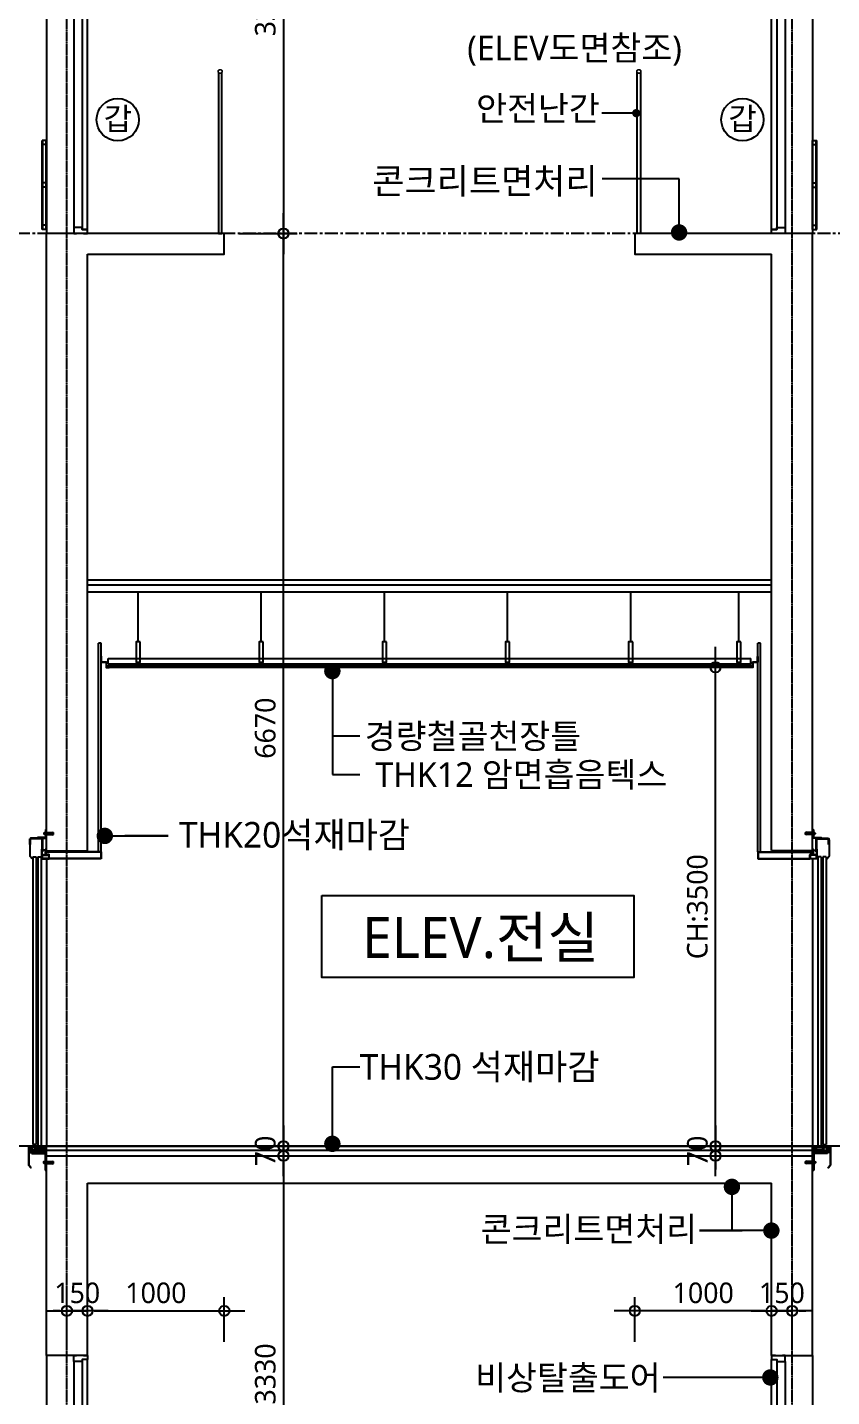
# Model space of a CAD drawing. Header units: millimetres. Extents: x -65167 to 413267, y -17142 to 66587.
# Drawn here: x 396312 to 402189, y 23119 to 33127 of the extents above; entities that cross this region are included whole.
import ezdxf
from ezdxf.enums import TextEntityAlignment as Align

# ---------------------------------------------------------------- set-up
doc = ezdxf.new("R2010")
doc.units = ezdxf.units.MM
doc.header["$LTSCALE"] = 75
doc.header["$MEASUREMENT"] = 0
doc.header["$PDSIZE"] = -10
for name, pattern in [('CEN', [62, 60, -1, 0, -1]), ('CENTER', [2, 1.25, -0.25, 0.25, -0.25]), ('HID', [2.5, 1.5, -1])]:
    doc.linetypes.add(name, pattern=pattern)
doc.layers.get('0').update_dxf_attribs({"linetype": 'CONTINUOUS'})
doc.layers.get('Defpoints').update_dxf_attribs({"color": 171, "linetype": 'CONTINUOUS'})
doc.layers.add('1-골조', color=2, linetype='CONTINUOUS', lineweight=0)
for name, color, linetype in [('A-CORE-ELEV', 5, 'CONTINUOUS'), ('A-DOOR', 4, 'CONTINUOUS'), ('A-ETC', 8, 'CONTINUOUS'), ('A-FIN-6', 6, 'CONTINUOUS'), ('A-SYM', 7, 'CONTINUOUS'), ('CEN', 1, 'CEN'), ('CEN(ST)', 1, 'CENTER'), ('CG-BEAM', 3, 'CONTINUOUS'), ('CON', 2, 'CONTINUOUS'), ('FIN', 8, 'CONTINUOUS'), ('FIN(THK20 화강석)', 5, 'CONTINUOUS'), ('FIN-2', 9, 'CONTINUOUS'), ('NDIM', 7, 'CONTINUOUS'), ('SASAC 도면명', 2, 'CONTINUOUS'), ('TEXT(MIN)', 7, 'CONTINUOUS'), ('TEXT(NOTE小)', 1, 'CONTINUOUS'), ('TEXT(노트)', 7, 'CONTINUOUS'), ('TEXT(실명)', 3, 'CONTINUOUS'), ('XREF', 7, 'CONTINUOUS'), ('하지철물', 5, 'CONTINUOUS')]:
    doc.layers.add(name, color=color, linetype=linetype)
doc.styles.add('CGS', font='cgse', dxfattribs={"bigfont": 'cgs'})
doc.styles.add('나눔바른고딕', font='NanumBarunGothic.ttf')
doc.dimstyles.new('NDIM 1200', dxfattribs={"dimscale": 75, "dimtxt": 3, "dimasz": 1, "dimexe": 2, "dimexo": 2, "dimgap": 1, "dimtad": 1, "dimdec": 0, "dimdsep": 46, "dimtxsty": 'CGS', "dimblk": 'DOT0', "dimcen": 1, "dimdle": 8, "dimclrd": 256, "dimclre": 256, "dimclrt": 256, "dimadec": 0, "dimazin": 0, "dimtfac": 1, "dimtdec": 0, "dimtix": 1, "dimtmove": 2, "dimatfit": 3, "dimldrblk": 'DOT0', "dimfxl": 1, "dimtolj": 1, "dimtzin": 0, "dimlwd": -1, "dimlwe": -1, "dimarcsym": 0})

# ---------------------------------------------------------------- blocks, each defined once
blk = doc.blocks.new('A$C25f2d0dc')
at = {"layer": '1-골조'}
blk.add_line((0, 0), (300, 0), dxfattribs=at)
at = {"layer": 'A-CORE-ELEV', "color": 6, "linetype": 'Continuous'}
for p, q in [((-13, 128), (-14, 129)), ((-14, 128), (-13, 128)), ((-13, 122), (-14, 122)), ((-13, 122), (-14, 121)), ((-13, 128), (-7, 128)), ((-7, 122), (-13, 122)), ((-6, 132), (47, 135)), ((-6, 132), (51, 132)), ((-6, 118), (47, 115)), ((-6, 118), (51, 118)), ((47, 115), (47, 135)), ((51, 118), (51, 132)), ((-120, 78), (-122, 78)), ((-122, 78), (-122, -39)), ((-120, 45), (-120, 86)), ((-120, 78), (-120, -39)), ((-117, 45), (-120, 45)), ((-117, 45), (-117, 86)), ((-31, 90), (-116, 90)), ((-31, 87), (-116, 87)), ((-30, 10), (-32, 10)), ((-32, -45), (-32, 10)), ((-30, -10), (-30, 86)), ((-30, -45), (-30, 10)), ((-10, 2), (-30, 2)), ((-27, -10), (-27, 86)), ((0, 15), (-10, 2)), ((-105, -60), (-121, -41)), ((-104, -59), (-120, -40)), ((-105, -60), (-104, -59)), ((-30, -45), (-32, -45)), ((-27, -10), (-30, -10)), ((-29, -32), (18, -32)), ((-29, -34), (18, -34)), ((-130, -2165), (-130, -2300)), ((-129, -2165), (-129, -2299)), ((-4, -2190), (-129, -2190)), ((-126, -2193), (-126, -2203)), ((-7, -2193), (-126, -2193)), ((-7, -2193), (-7, -2203)), ((-4, -2190), (-4, -2206)), ((0, -2216), (0, -2160)), ((-113, -2319), (-130, -2300)), ((-129, -2206), (-4, -2206)), ((-112, -2318), (-129, -2299)), ((-126, -2203), (-7, -2203)), ((-15, -2276), (-16, -2275)), ((-16, -2277), (-15, -2276)), ((-15, -2283), (-16, -2282)), ((-15, -2283), (-16, -2283)), ((-15, -2276), (-9, -2276)), ((-9, -2283), (-15, -2283)), ((-8, -2272), (47, -2270)), ((-8, -2272), (51, -2272)), ((-8, -2286), (47, -2289)), ((-8, -2286), (51, -2286)), ((47, -2289), (47, -2270)), ((51, -2286), (51, -2272)), ((-113, -2319), (-112, -2318))]:
    blk.add_line(p, q, dxfattribs=at)
at = {"layer": 'A-CORE-ELEV', "color": 4, "linetype": 'Continuous'}
for p, q in [((-99, -45), (-99, -2149)), ((-99, -45), (-74, -45)), ((-74, -45), (-74, -2149)), ((-62, -45), (-62, -2163)), ((-62, -45), (-37, -45)), ((-37, -45), (-37, -2163)), ((-74, -2149), (-99, -2149)), ((-37, -2163), (-62, -2163))]:
    blk.add_line(p, q, dxfattribs=at)
at = {"layer": 'A-CORE-ELEV', "color": 9, "linetype": 'Continuous'}
blk.add_line((0, -60), (0, -2160), dxfattribs=at)
at = {"layer": 'A-CORE-ELEV', "color": 6, "linetype": 'Continuous'}
for points in [[(-65, 90), (0, 90), (0, 155), (-2, 155, 0.414214), (-6, 151), (-6, 100, -0.414214), (-10, 96), (-61, 96, 0.414214), (-65, 92)], [(17, -27, -0.414214), (19, -29), (19, -30), (-6, -30), (-6, 2), (-5, 2, -0.414214), (-3, 0), (-3, -25, 0.414214), (-1, -27)], [(-8, -2220), (-8, -2334, 0.414214), (-2, -2340), (0, -2340), (0, -2206), (-109, -2206), (-109, -2208, 0.414214), (-103, -2214), (-14, -2214, -0.414214)]]:
    blk.add_lwpolyline(points, format="xyb", close=True, dxfattribs=at)
for points in [[(-14, 128), (-18, 128), (-18, 122), (-14, 122)], [(-7, 118), (-13, 118), (-14, 119), (-14, 131), (-13, 132), (-7, 132)], [(-6, 116), (-7, 116), (-7, 134), (-6, 134)], [(-16, -2276), (-20, -2276), (-20, -2283), (-16, -2283)], [(-9, -2286), (-15, -2286), (-16, -2285), (-16, -2273), (-15, -2272), (-9, -2272)], [(-8, -2289), (-9, -2289), (-9, -2270), (-8, -2270)]]:
    blk.add_lwpolyline(points, dxfattribs=at)
for points in [[(18, -58), (-29, -58), (-29, -32), (-20, -32), (-20, -30), (-30, -30), (-30, -60), (20, -60), (20, -30), (10, -30), (10, -32), (18, -32)], [(-106, -2160), (-101, -2160), (-101, -2162), (-95, -2162), (-95, -2160), (-89, -2160), (-89, -2162), (-84, -2162), (-84, -2160), (-78, -2160), (-78, -2162), (-72, -2162), (-72, -2160), (-64, -2160), (-64, -2171), (-33, -2171), (-33, -2160), (-5, -2160), (-5, -2165), (-10, -2165), (-10, -2176), (-5, -2176), (-5, -2185), (-15, -2185), (-15, -2171), (-27, -2171), (-27, -2185), (-82, -2185), (-82, -2176), (-72, -2176), (-72, -2171), (-115, -2171), (-115, -2176), (-105, -2176), (-105, -2185), (-129, -2185), (-129, -2165), (-130, -2165), (-130, -2163), (-128, -2160), (-112, -2160), (-112, -2162), (-106, -2162)]]:
    blk.add_lwpolyline(points, close=True, dxfattribs=at)
blk.add_circle((-3, -2166), 2.5, dxfattribs=at)
for centre, radius, start, end in [((-116, 86), 4, 90, 180), ((-116, 86), 1, 90, 180), ((-31, 86), 4, 0, 90), ((-31, 86), 1, 0, 90), ((-119, -39), 2.5, 180, 220), ((-119, -39), 1, 180, 220), ((-3, -2157), 3.63, 226.3972, 313.6028)]:
    blk.add_arc(centre, radius, start, end, dxfattribs=at)
at = {"layer": 'A-FIN-6'}
for p, q in [((400, -10), (-6, -10)), ((398, -12), (-6, -12)), ((398, -58), (20, -58)), ((400, -60), (20, -60)), ((398, -12), (398, -58)), ((400, -10), (400, -60))]:
    blk.add_line(p, q, dxfattribs=at)
blk = doc.blocks.new('ELEV비상도어1')
at = {"color": 252, "linetype": 'Continuous'}
for p, q in [((162556, 62412), (162556, 63062)), ((162586, 63062), (162556, 63062)), ((162559, 62412), (162559, 63062)), ((162583, 62412), (162583, 63062)), ((162586, 62412), (162586, 63062)), ((162586, 63032), (162556, 63032)), ((162586, 62752), (162556, 62752)), ((162586, 62722), (162556, 62722)), ((162586, 62442), (162556, 62442)), ((162586, 62412), (162556, 62412))]:
    blk.add_line(p, q, dxfattribs=at)
at = {"layer": 'A-DOOR', "color": 8, "linetype": 'Continuous'}
for p, q in [((162586, 64182), (162586, 62382)), ((162786, 64137), (162786, 62412))]:
    blk.add_line(p, q, dxfattribs=at)
at = {"layer": 'A-DOOR', "linetype": 'Continuous'}
for points in [[(162856, 64182), (162886, 64182), (162886, 64152), (162846, 64152), (162846, 64137), (162786, 64137), (162786, 64152), (162786, 64182), (162806, 64182)], [(162856, 62382), (162886, 62382), (162886, 62412), (162846, 62412), (162846, 62427), (162786, 62427), (162786, 62412), (162786, 62382), (162806, 62382)]]:
    blk.add_lwpolyline(points, dxfattribs=at)
blk.add_lwpolyline([(162886, 64152), (162846, 64152), (162846, 62412), (162886, 62412)], close=True, dxfattribs=at)
blk = doc.blocks.new('DOT0')
blk.add_line((-3, 0), (3, 0))
at = {"color": 6}
blk.add_circle((0, 0), 0.75, dxfattribs=at)
blk = doc.blocks.new('*D1406')
at = {"layer": 'Defpoints', "color": 0, "ltscale": 0.4, "transparency": 16777216}
for p in [(400916, 28450), (401341, 28450), (400916, 24950)]:
    blk.add_point(p, dxfattribs=at)
at = {"layer": 'NDIM', "ltscale": 0.4, "transparency": 16777216}
for p, q in [((401016, 28450), (401441, 28450)), ((401341, 25000), (401341, 28400)), ((401016, 24950), (401441, 24950))]:
    blk.add_line(p, q, dxfattribs=at)
at = {"layer": 'NDIM', "ltscale": 0.4, "transparency": 16777216, "xscale": 50, "yscale": 50, "zscale": 50}
for p, rotation in [((401341, 28450), 90), ((401341, 24950), 270)]:
    blk.add_blockref('DOT0', p, dxfattribs=dict(at, rotation=rotation))
at = {"layer": 'NDIM', "ltscale": 0.4, "transparency": 16777216, "insert": (401209, 26700), "char_height": 150, "attachment_point": 5, "rotation": 90, "style": '나눔바른고딕'}
blk.add_mtext('\\A1;CH:3500', dxfattribs=at)
blk = doc.blocks.new('*D1407')
at = {"layer": 'Defpoints', "color": 0, "ltscale": 0.4, "transparency": 16777216}
for p in [(400916, 24950), (400916, 24880), (401341, 24880)]:
    blk.add_point(p, dxfattribs=at)
at = {"layer": 'NDIM', "ltscale": 0.4, "transparency": 16777216}
for p, q in [((401341, 25000), (401341, 25050)), ((401016, 24950), (401441, 24950)), ((401341, 24950), (401341, 24880)), ((401016, 24880), (401441, 24880)), ((401341, 24830), (401341, 24780))]:
    blk.add_line(p, q, dxfattribs=at)
at = {"layer": 'NDIM', "ltscale": 0.4, "transparency": 16777216, "xscale": 50, "yscale": 50, "zscale": 50}
for p, rotation in [((401341, 24950), 270), ((401341, 24880), 90)]:
    blk.add_blockref('DOT0', p, dxfattribs=dict(at, rotation=rotation))
at = {"layer": 'NDIM', "ltscale": 0.4, "transparency": 16777216, "insert": (401209, 24915), "char_height": 150, "attachment_point": 5, "rotation": 90, "style": '나눔바른고딕'}
blk.add_mtext('\\A1;70', dxfattribs=at)
blk = doc.blocks.new('*D1408')
at = {"layer": 'Defpoints', "color": 0, "ltscale": 0.4, "transparency": 16777216}
for p in [(397758, 31620), (398183, 31620), (397758, 24950)]:
    blk.add_point(p, dxfattribs=at)
at = {"layer": 'NDIM', "ltscale": 0.4, "transparency": 16777216}
for p, q in [((397858, 31620), (398283, 31620)), ((398183, 25000), (398183, 31570)), ((397858, 24950), (398283, 24950))]:
    blk.add_line(p, q, dxfattribs=at)
at = {"layer": 'NDIM', "ltscale": 0.4, "transparency": 16777216, "xscale": 50, "yscale": 50, "zscale": 50}
for p, rotation in [((398183, 31620), 90), ((398183, 24950), 270)]:
    blk.add_blockref('DOT0', p, dxfattribs=dict(at, rotation=rotation))
at = {"layer": 'NDIM', "ltscale": 0.4, "transparency": 16777216, "insert": (398051, 28005), "char_height": 150, "attachment_point": 5, "rotation": 90, "style": '나눔바른고딕'}
blk.add_mtext('\\A1;6670', dxfattribs=at)
blk = doc.blocks.new('*D1409')
at = {"layer": 'Defpoints', "color": 0, "ltscale": 0.4, "transparency": 16777216}
for p in [(397758, 24950), (397758, 24880), (398183, 24880)]:
    blk.add_point(p, dxfattribs=at)
at = {"layer": 'NDIM', "ltscale": 0.4, "transparency": 16777216}
for p, q in [((398183, 25000), (398183, 25050)), ((397858, 24950), (398283, 24950)), ((398183, 24950), (398183, 24880)), ((397858, 24880), (398283, 24880)), ((398183, 24830), (398183, 24780))]:
    blk.add_line(p, q, dxfattribs=at)
at = {"layer": 'NDIM', "ltscale": 0.4, "transparency": 16777216, "xscale": 50, "yscale": 50, "zscale": 50}
for p, rotation in [((398183, 24950), 270), ((398183, 24880), 90)]:
    blk.add_blockref('DOT0', p, dxfattribs=dict(at, rotation=rotation))
at = {"layer": 'NDIM', "ltscale": 0.4, "transparency": 16777216, "insert": (398051, 24915), "char_height": 150, "attachment_point": 5, "rotation": 90, "style": '나눔바른고딕'}
blk.add_mtext('\\A1;70', dxfattribs=at)
blk = doc.blocks.new('*D1410')
at = {"layer": 'Defpoints', "color": 0, "ltscale": 0.4, "transparency": 16777216}
for p in [(397758, 34950), (397758, 31620), (398183, 31620)]:
    blk.add_point(p, dxfattribs=at)
at = {"layer": 'NDIM', "ltscale": 0.4, "transparency": 16777216}
for p, q in [((397858, 34950), (398283, 34950)), ((398183, 34900), (398183, 31670)), ((397858, 31620), (398283, 31620))]:
    blk.add_line(p, q, dxfattribs=at)
at = {"layer": 'NDIM', "ltscale": 0.4, "transparency": 16777216, "xscale": 50, "yscale": 50, "zscale": 50}
for p, rotation in [((398183, 34950), 90), ((398183, 31620), 270)]:
    blk.add_blockref('DOT0', p, dxfattribs=dict(at, rotation=rotation))
at = {"layer": 'NDIM', "ltscale": 0.4, "transparency": 16777216, "insert": (398051, 33285), "char_height": 150, "attachment_point": 5, "rotation": 90, "style": '나눔바른고딕'}
blk.add_mtext('\\A1;3330', dxfattribs=at)
blk = doc.blocks.new('*D1427')
at = {"layer": 'Defpoints', "color": 0, "ltscale": 0.4, "transparency": 16777216}
for p in [(397758, 24950, 0), (397758, 21620, 0), (398183, 21620, 0)]:
    blk.add_point(p, dxfattribs=at)
at = {"layer": 'NDIM', "ltscale": 0.4, "transparency": 16777216}
for p, q in [((397858, 24950, 0), (398283, 24950, 0)), ((398183, 24900, 0), (398183, 21670, 0)), ((397858, 21620, 0), (398283, 21620, 0))]:
    blk.add_line(p, q, dxfattribs=at)
at = {"layer": 'NDIM', "ltscale": 0.4, "transparency": 16777216, "xscale": 50, "yscale": 50, "zscale": 50}
for p, rotation in [((398183, 24950, 0), 90), ((398183, 21620, 0), 270)]:
    blk.add_blockref('DOT0', p, dxfattribs=dict(at, rotation=rotation))
at = {"layer": 'NDIM', "ltscale": 0.4, "transparency": 16777216, "insert": (398051, 23285, 0), "char_height": 150, "attachment_point": 5, "rotation": 90, "style": '나눔바른고딕'}
blk.add_mtext('\\A1;3330', dxfattribs=at)
blk = doc.blocks.new('*D1428')
at = {"layer": 'Defpoints', "color": 0, "ltscale": 0.4, "transparency": 16777216}
for p in [(397751, 23746, 0), (396751, 23420, 0), (397751, 23420, 0)]:
    blk.add_point(p, dxfattribs=at)
at = {"layer": 'NDIM', "ltscale": 0.4, "transparency": 16777216}
for p, q in [((396751, 23520, 0), (396751, 23846, 0)), ((397751, 23520, 0), (397751, 23846, 0)), ((396801, 23746, 0), (397701, 23746, 0))]:
    blk.add_line(p, q, dxfattribs=at)
at = {"layer": 'NDIM', "ltscale": 0.4, "transparency": 16777216, "xscale": 50, "yscale": 50, "zscale": 50, "rotation": 180}
blk.add_blockref('DOT0', (396751, 23746, 0), dxfattribs=at)
at = {"layer": 'NDIM', "ltscale": 0.4, "transparency": 16777216, "xscale": 50, "yscale": 50, "zscale": 50}
blk.add_blockref('DOT0', (397751, 23746, 0), dxfattribs=at)
at = {"layer": 'NDIM', "ltscale": 0.4, "transparency": 16777216, "insert": (397251, 23877, 0), "char_height": 150, "attachment_point": 5, "style": '나눔바른고딕'}
blk.add_mtext('\\A1;1000', dxfattribs=at)
blk = doc.blocks.new('*D1429')
at = {"layer": 'Defpoints', "color": 0, "ltscale": 0.4, "transparency": 16777216}
for p in [(396751, 23746, 0), (396601, 23420, 0), (396751, 23420, 0)]:
    blk.add_point(p, dxfattribs=at)
at = {"layer": 'NDIM', "ltscale": 0.4, "transparency": 16777216}
for p, q in [((396601, 23520, 0), (396601, 23846, 0)), ((396751, 23520, 0), (396751, 23846, 0)), ((396551, 23746, 0), (396501, 23746, 0)), ((396601, 23746, 0), (396751, 23746, 0)), ((396801, 23746, 0), (396851, 23746, 0))]:
    blk.add_line(p, q, dxfattribs=at)
at = {"layer": 'NDIM', "ltscale": 0.4, "transparency": 16777216, "xscale": 50, "yscale": 50, "zscale": 50}
blk.add_blockref('DOT0', (396601, 23746, 0), dxfattribs=at)
at = {"layer": 'NDIM', "ltscale": 0.4, "transparency": 16777216, "xscale": 50, "yscale": 50, "zscale": 50, "rotation": 180}
blk.add_blockref('DOT0', (396751, 23746, 0), dxfattribs=at)
at = {"layer": 'NDIM', "ltscale": 0.4, "transparency": 16777216, "insert": (396676, 23877, 0), "char_height": 150, "attachment_point": 5, "style": '나눔바른고딕'}
blk.add_mtext('\\A1;150', dxfattribs=at)
blk = doc.blocks.new('*D1430')
at = {"layer": 'Defpoints', "color": 0, "ltscale": 0.4, "transparency": 16777216}
for p in [(400751, 23746, 0), (400751, 23420, 0), (401751, 23420, 0)]:
    blk.add_point(p, dxfattribs=at)
at = {"layer": 'NDIM', "ltscale": 0.4, "transparency": 16777216}
for p, q in [((400751, 23520, 0), (400751, 23846, 0)), ((401751, 23520, 0), (401751, 23846, 0)), ((401701, 23746, 0), (400801, 23746, 0))]:
    blk.add_line(p, q, dxfattribs=at)
at = {"layer": 'NDIM', "ltscale": 0.4, "transparency": 16777216, "xscale": 50, "yscale": 50, "zscale": 50, "rotation": 180}
blk.add_blockref('DOT0', (400751, 23746, 0), dxfattribs=at)
at = {"layer": 'NDIM', "ltscale": 0.4, "transparency": 16777216, "xscale": 50, "yscale": 50, "zscale": 50}
blk.add_blockref('DOT0', (401751, 23746, 0), dxfattribs=at)
at = {"layer": 'NDIM', "ltscale": 0.4, "transparency": 16777216, "insert": (401251, 23877, 0), "char_height": 150, "attachment_point": 5, "style": '나눔바른고딕'}
blk.add_mtext('\\A1;1000', dxfattribs=at)
blk = doc.blocks.new('*D1431')
at = {"layer": 'Defpoints', "color": 0, "ltscale": 0.4, "transparency": 16777216}
for p in [(401751, 23746, 0), (401751, 23420, 0), (401901, 23420, 0)]:
    blk.add_point(p, dxfattribs=at)
at = {"layer": 'NDIM', "ltscale": 0.4, "transparency": 16777216}
for p, q in [((401751, 23520, 0), (401751, 23846, 0)), ((401901, 23520, 0), (401901, 23846, 0)), ((401701, 23746, 0), (401651, 23746, 0)), ((401901, 23746, 0), (401751, 23746, 0)), ((401951, 23746, 0), (402001, 23746, 0))]:
    blk.add_line(p, q, dxfattribs=at)
at = {"layer": 'NDIM', "ltscale": 0.4, "transparency": 16777216, "xscale": 50, "yscale": 50, "zscale": 50}
blk.add_blockref('DOT0', (401751, 23746, 0), dxfattribs=at)
at = {"layer": 'NDIM', "ltscale": 0.4, "transparency": 16777216, "xscale": 50, "yscale": 50, "zscale": 50, "rotation": 180}
blk.add_blockref('DOT0', (401901, 23746, 0), dxfattribs=at)
at = {"layer": 'NDIM', "ltscale": 0.4, "transparency": 16777216, "insert": (401826, 23877, 0), "char_height": 150, "attachment_point": 5, "style": '나눔바른고딕'}
blk.add_mtext('\\A1;150', dxfattribs=at)
blk = doc.blocks.new('갑종방화문표기')
at = {"layer": 'TEXT(NOTE小)'}
blk.add_circle((0, 0), 150, dxfattribs=at)
at = {"layer": 'TEXT(NOTE小)', "style": '나눔바른고딕'}
blk.add_text('갑', height=160.1, dxfattribs=at).set_placement((0.8, 7), align=Align.MIDDLE_CENTER)

msp = doc.modelspace()

# ---------------------------------------------------------------- linework, layer by layer
at = {"ltscale": 10000}
msp.add_lwpolyline([(398463.6, 26782.9), (400744.9, 26782.9), (400744.9, 26182.9), (398463.6, 26182.9)], close=True, dxfattribs=at)
at = {"layer": 'A-ETC'}
for p, q in [((401750.6, 29050.3), (396750.6, 29050.3)), ((401750.6, 29050.3), (396750.6, 29050.3)), ((401750.6, 29000.3), (396750.6, 29000.3)), ((401750.6, 29000.3), (396750.6, 29000.3))]:
    msp.add_line(p, q, dxfattribs=at)
at = {"layer": 'A-SYM', "const_width": 30}
msp.add_lwpolyline([(400761.5, 32515.2, 1), (400761.5, 32485.2, 1)], format="xyb", close=True, dxfattribs=at)
at = {"layer": 'A-SYM'}
msp.add_lwpolyline([(400761.5, 32500.2), (400510.2, 32500.2)], dxfattribs=at)
at = {"layer": 'A-SYM', "const_width": 60, "elevation": 0}
msp.add_lwpolyline([(401741.4, 23289.5, 1), (401741.4, 23229.5, 1)], format="xyb", close=True, dxfattribs=at)
at = {"layer": 'A-SYM', "elevation": 0}
msp.add_lwpolyline([(401741.4, 23259.5), (400959.5, 23259.5)], dxfattribs=at)
at = {"layer": 'CEN', "ltscale": 10000}
msp.add_line((411067.4, 24950.3), (386941.9, 24950.3), dxfattribs=at)
at = {"layer": 'CEN(ST)', "ltscale": 0.1}
for p, q in [((396600.6, 12191.9), (396600.6, 52264.1)), ((401900.6, 12191.9), (401900.6, 52264.1))]:
    msp.add_line(p, q, dxfattribs=at)
at = {"layer": 'CEN(ST)'}
msp.add_line((402630.5, 31620.3), (395802.9, 31620.3), dxfattribs=at)
at = {"layer": 'CG-BEAM', "color": 252}
msp.add_line((396750.6, 29090.3, 0), (401750.6, 29090.3), dxfattribs=at)
msp.add_line((396750.6, 29090.3, 0), (401750.6, 29090.3), dxfattribs=at)
at = {"layer": 'CG-BEAM', "color": 252, "elevation": 0}
for points in [[(397708.1, 32797), (397708.1, 31620.3), (397733.1, 31620.3), (397733.1, 32797)], [(400793.1, 32797), (400793.1, 31620.3), (400768.1, 31620.3), (400768.1, 32797)]]:
    msp.add_lwpolyline(points, dxfattribs=at)
at = {"layer": 'CON', "ltscale": 0.1}
for p, q in [((396450.6, 27110.3), (396450.6, 31620.3)), ((402050.6, 27110.3), (402050.6, 31620.3)), ((396750.6, 27110.3), (396750.6, 31470.3)), ((401750.6, 27110.3), (401750.6, 31470.3)), ((396450.6, 23420.3, 0), (396450.6, 24880.3, 0)), ((402050.6, 23420.3, 0), (402050.6, 24880.3, 0)), ((396750.6, 23420.3, 0), (396750.6, 24680.3, 0)), ((401750.6, 23420.3, 0), (401750.6, 24680.3, 0)), ((396750.6, 23420.3, 0), (396450.6, 23420.3, 0)), ((401750.6, 23420.3, 0), (402050.6, 23420.3, 0))]:
    msp.add_line(p, q, dxfattribs=at)
at = {"layer": 'CON', "ltscale": 10000}
for p, q in [((396450.6, 24880.3), (402050.6, 24880.3)), ((396750.6, 24680.3, 0), (401750.6, 24680.3, 0))]:
    msp.add_line(p, q, dxfattribs=at)
at = {"layer": 'FIN', "ltscale": 10000}
for p, q in [((396450.6, 24950.3), (402050.6, 24950.3)), ((396450.6, 24920.3), (402050.6, 24920.3))]:
    msp.add_line(p, q, dxfattribs=at)
at = {"layer": 'FIN(THK20 화강석)', "ltscale": 10000}
for p, q in [((396830.6, 27100.3), (396830.6, 28625.3)), ((396850.6, 28625.3), (396830.6, 28625.3)), ((396850.6, 27100.3), (396850.6, 28625.3)), ((401650.6, 27100.3), (401650.6, 28625.3)), ((401670.6, 28625.3), (401650.6, 28625.3)), ((401670.6, 27100.3), (401670.6, 28625.3))]:
    msp.add_line(p, q, dxfattribs=at)
at = {"layer": 'FIN-2'}
for p, q in [((397121.1, 28637.3), (397121.1, 29000.3)), ((398021.1, 28637.3), (398021.1, 29000.3)), ((398921.1, 28637.3), (398921.1, 29000.3)), ((399821.1, 28637.3), (399821.1, 29000.3)), ((400721.1, 28637.3), (400721.1, 29000.3)), ((401511.7, 28637.3), (401511.7, 29000.3)), ((396890.6, 28462.3), (401610.6, 28462.3)), ((396890.6, 28450.3), (401592.6, 28450.3)), ((396902.6, 28476.3), (396902.6, 28514.3)), ((396902.6, 28514.3), (401598.6, 28514.3)), ((396902.6, 28476.3), (401598.6, 28476.3)), ((401598.6, 28476.3), (401598.6, 28514.3))]:
    msp.add_line(p, q, dxfattribs=at)
for points in [[(397136.1, 28637.3), (397106.1, 28637.3), (397106.1, 28487.3), (397136.1, 28487.3)], [(398036.1, 28637.3), (398006.1, 28637.3), (398006.1, 28487.3), (398036.1, 28487.3)], [(398936.1, 28637.3), (398906.1, 28637.3), (398906.1, 28487.3), (398936.1, 28487.3)], [(399836.1, 28637.3), (399806.1, 28637.3), (399806.1, 28487.3), (399836.1, 28487.3)], [(400736.1, 28637.3), (400706.1, 28637.3), (400706.1, 28487.3), (400736.1, 28487.3)], [(401526.7, 28637.3), (401496.7, 28637.3), (401496.7, 28487.3), (401526.7, 28487.3)]]:
    msp.add_lwpolyline(points, close=True, dxfattribs=at)
for points in [[(396908.6, 28448.3), (396908.6, 28450.3), (396890.6, 28450.3), (396890.6, 28488.3), (396852.6, 28488.3), (396852.6, 28528.3), (396850.6, 28528.3), (396850.6, 28486.3), (396888.6, 28486.3), (396888.6, 28448.3), (396908.6, 28448.3)], [(401592.6, 28448.3), (401592.6, 28450.3), (401610.6, 28450.3), (401610.6, 28488.3), (401648.6, 28488.3), (401648.6, 28528.3), (401650.6, 28528.3), (401650.6, 28486.3), (401612.6, 28486.3), (401612.6, 28448.3), (401592.6, 28448.3)]]:
    msp.add_lwpolyline(points, dxfattribs=at)
at = {"layer": 'SASAC 도면명', "ltscale": 10000}
for points in [[(396750.6, 31470.3), (397750.6, 31470.3), (397750.6, 31620.3), (396450.6, 31620.3)], [(402050.6, 31620.3), (400750.6, 31620.3), (400750.6, 31470.3), (401750.6, 31470.3)]]:
    msp.add_lwpolyline(points, dxfattribs=at)
at = {"layer": 'TEXT(MIN)', "ltscale": 10000}
msp.add_line((398740.6, 27945.9), (398540.6, 27945.9), dxfattribs=at)
at = {"layer": '하지철물', "color": 3, "linetype": 'HID', "lineweight": 20}
for centre, radius in [((397720.6, 32805.3), 15), ((397720.6, 32805.3), 13), ((400780.6, 32805.3), 15), ((400780.6, 32805.3), 13)]:
    msp.add_circle(centre, radius, dxfattribs=at)

# ---------------------------------------------------------------- block references
for p in [(233865, -30761.7), (233865, -40761.7, 0)]:
    msp.add_blockref('ELEV비상도어1', p)
at = {"xscale": -1}
for p in [(564636.2, -30761.7), (564636.2, -40761.7, 0)]:
    msp.add_blockref('ELEV비상도어1', p, dxfattribs=at)
at = {"xscale": 1.030731055544951, "yscale": 1.030731055544951, "zscale": 1.030731055544951}
for p in [(396972.3, 32452.2), (401537.6, 32452.2)]:
    msp.add_blockref('갑종방화문표기', p, dxfattribs=at)
at = {"layer": 'XREF'}
msp.add_blockref('A$C25f2d0dc', (396450.6, 27110.3), dxfattribs=at)
at = {"layer": 'XREF', "xscale": -1}
msp.add_blockref('A$C25f2d0dc', (402050.6, 27110.3), dxfattribs=at)

# ---------------------------------------------------------------- texts
at = {"layer": 'TEXT(MIN)', "style": '나눔바른고딕'}
for s, p in [('(ELEV도면참조)', (399526.4, 32976.6)), ('안전난간', (399591.4, 32534.1)), ('비상탈출도어', (399584.3, 23257.9, 0))]:
    msp.add_text(s, height=180, dxfattribs=at).set_placement(p, align=Align.MIDDLE_LEFT)
for s, p in [('경량철골천장틀', (400358.4, 27945.9)), ('THK12 암면흡음텍스', (400988.5, 27665.9))]:
    msp.add_text(s, height=180, dxfattribs=at).set_placement(p, align=Align.MIDDLE_RIGHT)
msp.add_text('콘크리트면처리', height=180, rotation=360, dxfattribs=at).set_placement((401206.3, 24344.3, 0), align=Align.MIDDLE_RIGHT)
at = {"layer": 'TEXT(노트)', "style": '나눔바른고딕'}
for s, p in [('콘크리트면처리', (398832.4, 32004.2)), ('THK30 석재마감', (398740.6, 25529.5))]:
    msp.add_text(s, height=187.5, dxfattribs=at).set_placement(p, align=Align.MIDDLE_LEFT)
msp.add_text('THK20석재마감', height=187.5, dxfattribs=at).set_placement((399108.3, 27225.8), align=Align.MIDDLE_RIGHT)
at = {"layer": 'TEXT(실명)', "style": '나눔바른고딕'}
msp.add_text('ELEV.전실', height=300, dxfattribs=at).set_placement((399623.7, 26481.1), align=Align.MIDDLE)

# ---------------------------------------------------------------- dimensions: what is measured, and where the dimension line sits
at = {"layer": 'NDIM', "ltscale": 0.4}
for base, p1, p2, angle, picture, middle in [((398182.7, 31620.3), (397757.7, 34950.3), (397757.7, 31620.3), 270, '*D1410', (398051.2, 33285.3)), ((398182.7, 24880.3), (397757.7, 24950.3), (397757.7, 24880.3), 270, '*D1409', (398051.3, 24915.3)), ((398182.7, 21620.3, 0), (397757.7, 24950.3, 0), (397757.7, 21620.3, 0), 270, '*D1427', (398051.2, 23285.3, 0)), ((401340.9, 24880.3), (400915.9, 24950.3), (400915.9, 24880.3), 270, '*D1407', (401209.5, 24915.3)), ((400750.6, 23745.6, 0), (401750.6, 23420.3, 0), (400750.6, 23420.3, 0), 180, '*D1430', (401250.6, 23877, 0)), ((401750.6, 23745.6, 0), (401900.6, 23420.3, 0), (401750.6, 23420.3, 0), 180, '*D1431', (401825.6, 23877, 0))]:
    dim = msp.add_linear_dim(base=base, p1=p1, p2=p2, angle=angle, dimstyle='NDIM 1200', override={"dimscale": 50, "dimtxsty": '나눔바른고딕'}, dxfattribs=at)
    dim.commit()
    dim.dimension.update_dxf_attribs({"geometry": picture, "text_midpoint": middle})
dim = msp.add_linear_dim(base=(398182.7, 31620.3), p1=(397757.7, 24950.3), p2=(397757.7, 31620.3), angle=90, dimstyle='NDIM 1200', override={"dimscale": 50, "dimtxsty": '나눔바른고딕'}, dxfattribs=at)
dim.commit()
dim.dimension.update_dxf_attribs({"geometry": '*D1408', "text_midpoint": (398051.2, 28004.9), "dimtype": 160})
dim = msp.add_linear_dim(base=(401340.9, 28450.3), p1=(400915.9, 24950.3), p2=(400915.9, 28450.3), angle=90, text='CH:<>', dimstyle='NDIM 1200', override={"dimscale": 50, "dimtxsty": '나눔바른고딕'}, dxfattribs=at)
dim.commit()
dim.dimension.update_dxf_attribs({"geometry": '*D1406', "text_midpoint": (401209.4, 26700.3)})
for base, p1, p2, picture, middle in [((396750.6, 23745.6, 0), (396600.6, 23420.3, 0), (396750.6, 23420.3, 0), '*D1429', (396675.6, 23877, 0)), ((397750.6, 23745.6, 0), (396750.6, 23420.3, 0), (397750.6, 23420.3, 0), '*D1428', (397250.6, 23877, 0))]:
    dim = msp.add_linear_dim(base=base, p1=p1, p2=p2, dimstyle='NDIM 1200', override={"dimscale": 50, "dimtxsty": '나눔바른고딕'}, dxfattribs=at)
    dim.commit()
    dim.dimension.update_dxf_attribs({"geometry": picture, "text_midpoint": middle})

# ---------------------------------------------------------------- leaders
at = {"layer": 'NDIM', "ltscale": 10000}
for points in [[(401074.8, 31628.2), (401074.8, 32021), (400511.4, 32021)], [(398540.6, 28422.1), (398540.6, 27665.9), (398740.6, 27665.9)], [(396877.6, 27217.7), (397341.7, 27217.7), (397023.4, 27217.7)], [(398540.6, 24967.1), (398540.6, 25529.5), (398740.6, 25529.5)], [(401460.9, 24652.4, 0), (401460.9, 24332.9, 0), (401260.9, 24332.9, 0)], [(401749.1, 24332.9, 0), (401224.7, 24332.9, 0), (401535.9, 24332.9, 0)]]:
    msp.add_leader(points, dimstyle='NDIM 1200', override={"dimscale": 120, "dimasz": 1, "dimgap": 1, "dimtad": 0, "dimldrblk": 'Dot'}, dxfattribs=at)

doc.saveas('drawing.dxf')
